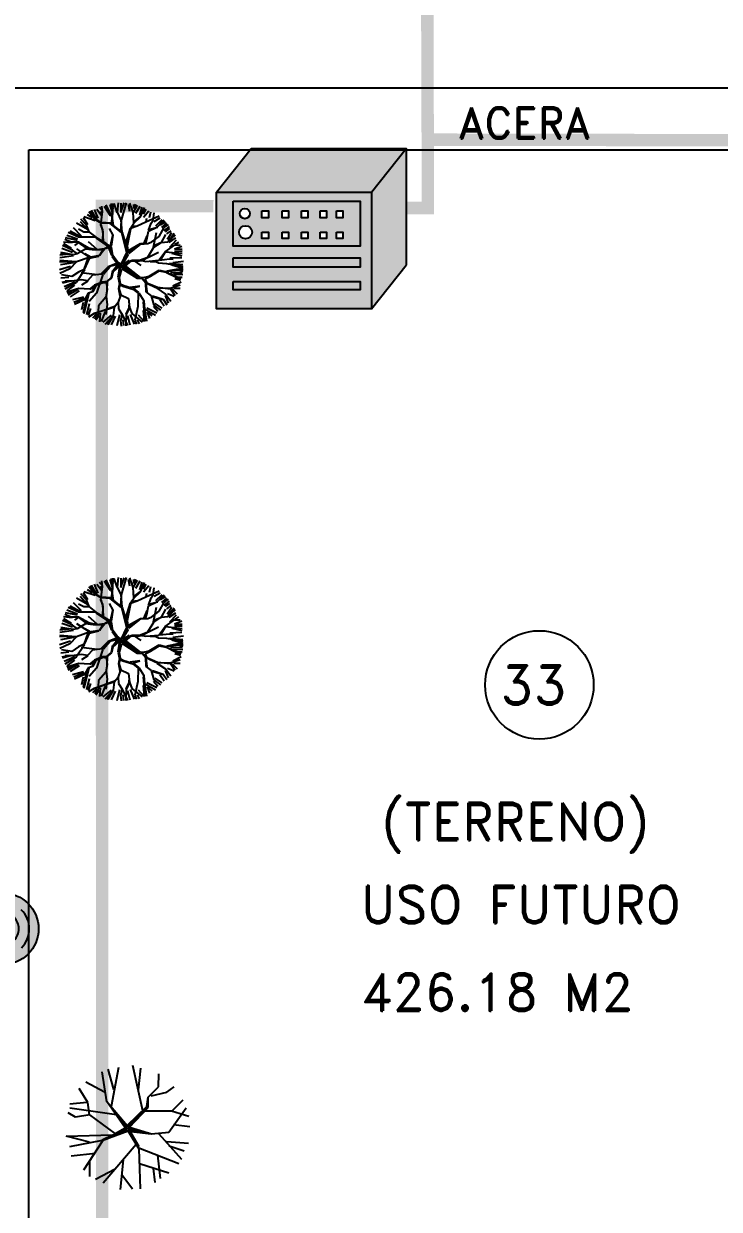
# Model space of a CAD drawing. Header units: millimetres. Extents: x 1590 to 1932, y -48 to 167.
# Drawn here: x 1684.7 to 1695.92, y 38.48 to 57.62 of the extents above; entities that cross this region are included whole.
import ezdxf

# ---------------------------------------------------------------- set-up
doc = ezdxf.new("R2010")
doc.units = ezdxf.units.MM
doc.header["$LTSCALE"] = 0.1
doc.header["$MEASUREMENT"] = 0
doc.layers.get('0').update_dxf_attribs({"linetype": 'CONTINUOUS'})
for name, color, linetype in [('ACCESSP01', 7, 'CONTINUOUS'), ('ACCESSP02', 7, 'CONTINUOUS'), ('CableadoSWACCESO', 26, 'CONTINUOUS'), ('L-SITE-TREE', 6, 'CONTINUOUS'), ('PARED', 4, 'CONTINUOUS'), ('Sw Core', 250, 'CONTINUOUS'), ('TEXT', 3, 'CONTINUOUS')]:
    doc.layers.add(name, color=color, linetype=linetype)
doc.styles.add('ROMAND', font='romand.shx')

# ---------------------------------------------------------------- blocks, each defined once
blk = doc.blocks.new('02PTRX03')
at = {"color": 0, "linetype": 'ByBlock'}
for p, q in [((-0.1262, 0.1755), (-0.0667, 0.4907)), ((0.126, 0.1376), (0.0454, 0.5033)), ((0.0909, 0.3057), (0.1085, 0.4823)), ((-0.1647, 0.2091), (-0.2033, 0.4529)), ((-0.1087, 0.31), (-0.1542, 0.4739)), ((0.2516, 0.3321), (0.2556, 0.436)), ((-0.3189, 0.2049), (-0.3889, 0.3184)), ((-0.1823, 0.2889), (-0.3329, 0.3688)), ((0.1683, 0.2487), (0.2516, 0.3321)), ((0.1925, 0.2595), (0.3186, 0.2889)), ((0.3186, 0.2889), (0.3782, 0.331)), ((-0.3259, 0.2049), (-0.4625, 0.1923)), ((-0.3049, 0.104), (-0.3189, 0.2049)), ((-0.0176, -0.0011), (-0.1647, 0.2133)), ((-0.1647, 0.2133), (0.0008, 0.0186)), ((0.1575, 0.1712), (0.1683, 0.2487)), ((0.1683, 0.1654), (0.1683, 0.2487)), ((0.3606, 0.1334), (0.4517, 0.2259)), ((-0.4169, 0.0872), (-0.4765, 0.1208)), ((-0.0877, 0.104), (-0.4625, 0.1586)), ((-0.3014, 0.104), (-0.4169, 0.0872)), ((-0.0981, -0.0448), (-0.3014, 0.104)), ((-0.1165, 0.1483), (-0.0065, 0.0057)), ((-0.0006, 0.0088), (-0.1165, 0.1483)), ((0.1508, 0.1572), (-0.0006, 0.0088)), ((0.0008, 0.0186), (0.1575, 0.1712)), ((0.0052, -0.0002), (0.1508, 0.1572)), ((0.0183, 0.0066), (0.1683, 0.1654)), ((0.1435, 0.1376), (0.3571, 0.1376)), ((0.3361, -0.0347), (0.4762, 0.1628)), ((0.3571, 0.1376), (0.4972, 0.0956)), ((-0.0065, 0.0057), (-0.0126, -0.0152)), ((0.0183, 0.0066), (0.196, -0.0473)), ((0.3747, 0.0283), (0.5043, 0.0115)), ((-0.494, -0.0683), (-0.1189, -0.0568)), ((-0.3049, -0.1146), (-0.494, -0.0683)), ((-0.2033, -0.0978), (-0.1189, -0.0568)), ((0.0084, -0.0256), (-0.1955, -0.102)), ((-0.1788, -0.0954), (0.0113, -0.018)), ((-0.1165, -0.0625), (0.0052, -0.0032)), ((-0.0126, -0.0152), (-0.1165, -0.0625)), ((-0.0981, -0.0448), (-0.0176, -0.0011)), ((0.1745, -0.0419), (0.0052, -0.0002)), ((0.0052, -0.0032), (0.0676, -0.021)), ((0.0084, -0.0256), (0.1925, -0.0473)), ((0.0084, -0.0256), (0.0944, -0.1692)), ((0.0113, -0.018), (0.1745, -0.0419)), ((0.0172, -0.021), (0.0943, -0.1516)), ((0.196, -0.0473), (0.3361, -0.0347)), ((0.2556, -0.0473), (0.4377, -0.2533)), ((-0.2033, -0.102), (-0.466, -0.1524)), ((-0.1955, -0.102), (-0.3539, -0.3415)), ((0.0729, -0.1342), (-0.1928, -0.4466)), ((0.0944, -0.1608), (0.4167, -0.2869)), ((0.0944, -0.1692), (0.105, -0.4929)), ((0.3186, -0.1104), (0.4937, -0.123)), ((0.3396, -0.144), (0.4587, -0.186)), ((-0.2558, -0.207), (-0.452, -0.2281)), ((-0.3049, -0.2702), (-0.3049, -0.392)), ((-0.0331, -0.2575), (-0.0562, -0.4971)), ((0.0979, -0.2869), (0.3361, -0.3626)), ((0.2451, -0.2196), (0.2661, -0.4088)), ((-0.0982, -0.3331), (-0.2558, -0.4172)), ((-0.0445, -0.3756), (0.0419, -0.4929)), ((0.21, -0.3289), (0.224, -0.4424))]:
    blk.add_line(p, q, dxfattribs=at)
blk = doc.blocks.new('02PTRX04')
at = {"color": 0, "linetype": 'ByBlock'}
for p, q in [((-0.08, 0.384), (-0.1276, 0.4828)), ((-0.0986, 0.4864), (-0.0833, 0.4309)), ((-0.08, 0.4506), (-0.0866, 0.4934)), ((-0.08, 0.4934), (-0.076, 0.4528)), ((-0.0778, 0.3731), (-0.0716, 0.4956)), ((-0.0394, 0.4228), (-0.0628, 0.4934)), ((-0.0373, 0.4246), (-0.0285, 0.5)), ((-0.0103, 0.4207), (0.0175, 0.4991)), ((-0.0103, 0.4966), (-0.0103, 0.4207)), ((-0.0051, 0.3603), (0.0359, 0.5)), ((0.0503, 0.489), (0.0605, 0.4335)), ((0.0896, 0.4206), (0.0615, 0.4978)), ((0.0908, 0.4536), (0.1111, 0.489)), ((0.0908, 0.4864), (0.0908, 0.4536)), ((0.0918, 0.4228), (0.124, 0.4806)), ((-0.2175, 0.3559), (-0.31, 0.3862)), ((-0.2829, 0.4057), (-0.2424, 0.3805)), ((-0.2157, 0.3603), (-0.269, 0.4268)), ((-0.2606, 0.4268), (-0.2175, 0.3712)), ((-0.2175, 0.3712), (-0.2519, 0.4356)), ((-0.2047, 0.3646), (-0.2456, 0.44)), ((-0.2249, 0.4462), (-0.1946, 0.3754)), ((-0.2045, 0.4485), (-0.1668, 0.3981)), ((-0.1844, 0.4638), (-0.1643, 0.4411)), ((-0.1619, 0.4056), (-0.1747, 0.4312)), ((-0.1725, 0.3215), (-0.1575, 0.4268)), ((-0.1575, 0.4268), (-0.1641, 0.4744)), ((-0.1439, 0.4739), (-0.0961, 0.3981)), ((-0.0866, 0.3368), (-0.0778, 0.3902)), ((-0.0778, 0.3902), (-0.08, 0.4506)), ((-0.0073, 0.3603), (-0.0373, 0.4246)), ((0.094, 0.3347), (0.0896, 0.4206)), ((0.094, 0.3475), (0.1474, 0.3884)), ((0.0958, 0.3347), (0.1474, 0.3862)), ((0.1437, 0.4714), (0.1086, 0.4134)), ((0.1437, 0.4006), (0.1615, 0.4638)), ((0.1474, 0.3862), (0.1817, 0.4612)), ((0.1717, 0.4083), (0.1944, 0.4485)), ((0.1717, 0.3854), (0.217, 0.436)), ((0.1927, 0.3453), (0.3002, 0.3946)), ((0.2221, 0.3828), (0.2323, 0.4284)), ((0.2505, 0.3603), (0.2592, 0.4184)), ((-0.3285, 0.2313), (-0.3916, 0.297)), ((-0.2778, 0.2846), (-0.3687, 0.335)), ((-0.3384, 0.3502), (-0.2778, 0.2846)), ((-0.2862, 0.3197), (-0.3316, 0.369)), ((-0.3132, 0.3805), (-0.2778, 0.3248)), ((-0.265, 0.2659), (-0.2862, 0.3197)), ((-0.1681, 0.3368), (-0.2157, 0.3603)), ((-0.1681, 0.3409), (-0.2047, 0.3646)), ((-0.1725, 0.3215), (-0.1553, 0.2659)), ((-0.1553, 0.2831), (-0.1725, 0.3215)), ((-0.1297, 0.3387), (-0.1681, 0.3409)), ((-0.0972, 0.3325), (-0.1681, 0.3368)), ((-0.0866, 0.3368), (-0.1297, 0.3387)), ((-0.0716, 0.2377), (-0.1016, 0.2915)), ((-0.0029, 0.2571), (-0.0972, 0.3325)), ((-0.08, 0.3431), (-0.0778, 0.3281)), ((-0.0694, 0.3175), (-0.0778, 0.3731)), ((0.0037, 0.2593), (-0.0694, 0.3175)), ((-0.0113, 0.2721), (-0.0051, 0.3581)), ((0.0015, 0.2637), (-0.0073, 0.3603)), ((0.0315, 0.1756), (0.068, 0.2959)), ((0.0443, 0.1562), (0.0724, 0.3043)), ((0.0724, 0.3043), (0.094, 0.3347)), ((0.0746, 0.2981), (0.1218, 0.3131)), ((0.0808, 0.3109), (0.124, 0.3153)), ((0.1218, 0.3131), (0.1927, 0.3453)), ((0.1949, 0.3475), (0.1989, 0.3753)), ((0.2121, 0.2765), (0.2333, 0.3368)), ((0.2143, 0.2721), (0.287, 0.3065)), ((0.2183, 0.2853), (0.2848, 0.3043)), ((0.2333, 0.3368), (0.2505, 0.3603)), ((0.2575, 0.3502), (0.3079, 0.378)), ((0.2725, 0.3148), (0.3232, 0.3652)), ((0.287, 0.3065), (0.3408, 0.3624)), ((0.3002, 0.2293), (0.3408, 0.3003)), ((0.3064, 0.3281), (0.3452, 0.3559)), ((0.3064, 0.3237), (0.3495, 0.3475)), ((0.3206, 0.2996), (0.3611, 0.335)), ((0.3408, 0.3003), (0.3751, 0.3259)), ((0.3408, 0.2744), (0.3838, 0.3098)), ((0.3509, 0.2667), (0.3863, 0.2919)), ((-0.4109, 0.1821), (-0.4624, 0.2034)), ((-0.3588, 0.196), (-0.457, 0.2163)), ((-0.3611, 0.2061), (-0.4471, 0.2364)), ((-0.3509, 0.2227), (-0.4346, 0.2593)), ((-0.3509, 0.2249), (-0.4259, 0.2615)), ((-0.3359, 0.2249), (-0.4197, 0.2699)), ((-0.3078, 0.2637), (-0.3509, 0.2871)), ((-0.2157, 0.2227), (-0.3509, 0.2227)), ((-0.269, 0.2637), (-0.3078, 0.2637)), ((-0.2113, 0.2249), (-0.265, 0.2659)), ((-0.1297, 0.1712), (-0.2157, 0.2227)), ((-0.106, 0.1456), (-0.2069, 0.2143)), ((-0.1553, 0.2659), (-0.1575, 0.1927)), ((-0.1488, 0.1884), (-0.1553, 0.2831)), ((-0.0932, 0.1518), (-0.0738, 0.2355)), ((-0.0844, 0.1496), (-0.0716, 0.2377)), ((0.0381, 0.098), (-0.0029, 0.2571)), ((0.0337, 0.1606), (0.0037, 0.2593)), ((0.0381, 0.1628), (0.0509, 0.2143)), ((0.1777, 0.1756), (0.2033, 0.2337)), ((0.1905, 0.1756), (0.1989, 0.2034)), ((0.1989, 0.2034), (0.2143, 0.2721)), ((0.2399, 0.184), (0.3002, 0.2293)), ((0.253, 0.1434), (0.2788, 0.2616)), ((0.3175, 0.18), (0.3539, 0.2445)), ((0.3611, 0.2492), (0.3963, 0.2744)), ((0.366, 0.2061), (0.4013, 0.2616)), ((0.369, 0.1864), (0.4205, 0.2552)), ((0.369, 0.1864), (0.4313, 0.2422)), ((0.3812, 0.1809), (0.4342, 0.2163)), ((0.3863, 0.143), (0.4393, 0.2011)), ((-0.3958, 0.0811), (-0.4946, 0.0983)), ((-0.399, 0.1), (-0.4873, 0.1303)), ((-0.4, 0.1176), (-0.4796, 0.1542)), ((-0.4041, 0.1759), (-0.4723, 0.1835)), ((-0.4092, 0.1303), (-0.4698, 0.1682)), ((-0.3509, 0.1821), (-0.4109, 0.1821)), ((-0.3592, 0.0875), (-0.4, 0.1176)), ((-0.3528, 0.18), (-0.385, 0.1563)), ((-0.2604, 0.0596), (-0.3657, 0.1283)), ((-0.2948, 0.1262), (-0.3613, 0.0875)), ((-0.269, 0.1346), (-0.3509, 0.1821)), ((-0.2862, 0.1327), (-0.3506, 0.18)), ((-0.2154, 0.1176), (-0.2948, 0.1262)), ((-0.2196, 0.1241), (-0.2862, 0.1327)), ((-0.2003, 0.124), (-0.2712, 0.1862)), ((-0.2047, 0.1196), (-0.269, 0.1346)), ((-0.1595, 0.1197), (-0.2089, 0.1197)), ((-0.1425, 0.1284), (-0.2047, 0.1196)), ((-0.1382, 0.1284), (-0.1831, 0.0746)), ((-0.1509, 0.1262), (-0.1831, 0.0747)), ((-0.1126, 0.1456), (-0.1425, 0.1284)), ((-0.1104, 0.1368), (-0.1382, 0.1284)), ((-0.0866, 0.1434), (-0.1297, 0.1712)), ((-0.1104, 0.1368), (-0.0844, 0.0768)), ((-0.095, 0.1218), (-0.106, 0.1456)), ((-0.0778, 0.068), (-0.0932, 0.1412)), ((-0.0738, 0.0746), (-0.0866, 0.1434)), ((-0.0076, 0.0016), (0.0381, 0.098)), ((0.0443, 0.1518), (0.0337, 0.1606)), ((0.0465, 0.0918), (0.0359, 0.1496)), ((0.0509, 0.0918), (0.0443, 0.1518)), ((0.0509, 0.1152), (0.1474, 0.1712)), ((0.0552, 0.1024), (0.1324, 0.154)), ((0.0574, 0.0918), (0.1518, 0.1668)), ((0.1474, 0.1712), (0.1905, 0.1756)), ((0.1518, 0.1668), (0.2077, 0.1712)), ((0.2077, 0.1712), (0.2399, 0.184)), ((0.2078, 0.0617), (0.2551, 0.1413)), ((0.2143, 0.0617), (0.2938, 0.1025)), ((0.2551, 0.1413), (0.3153, 0.18)), ((0.2572, 0.1563), (0.3175, 0.1821)), ((0.2959, 0.0359), (0.3474, 0.1048)), ((0.3131, 0.0424), (0.3518, 0.109)), ((0.3153, 0.18), (0.369, 0.1864)), ((0.3474, 0.1048), (0.4227, 0.1584)), ((0.3518, 0.1048), (0.4849, 0.0897)), ((0.4217, 0.128), (0.4823, 0.1507)), ((0.4217, 0.1254), (0.4848, 0.1254)), ((0.4217, 0.1076), (0.4848, 0.1102)), ((0.4227, 0.1584), (0.4699, 0.1606)), ((0.4265, 0.1631), (0.4568, 0.1835)), ((-0.5053, 0.0274), (-0.3808, 0.0231)), ((-0.3743, 0.0231), (-0.5032, 0.0338)), ((-0.3916, 0.0722), (-0.5026, 0.0572)), ((-0.4258, 0.0854), (-0.5011, 0.0768)), ((-0.3916, 0.0168), (-0.4975, -0.0008)), ((-0.4967, 0.0854), (-0.4538, 0.0875)), ((-0.3681, 0.023), (-0.4219, -0.0329)), ((-0.3613, 0.0875), (-0.3958, 0.0811)), ((-0.265, 0.0596), (-0.3681, 0.023)), ((-0.2755, 0.0531), (-0.3098, -0.0392)), ((-0.2648, 0.051), (-0.3056, -0.0371)), ((-0.3012, 0.0897), (-0.2518, 0.064)), ((-0.1831, 0.0746), (-0.265, 0.0596)), ((-0.2625, 0.0531), (-0.1874, 0.0703)), ((-0.0456, 0.0102), (-0.1122, -0.0156)), ((-0.0392, 0.0016), (-0.1101, -0.0177)), ((-0.0371, 0.0037), (-0.08, 0.064)), ((-0.0416, 0.0187), (-0.0778, 0.068)), ((-0.0076, 0.0016), (-0.0756, -0.0585)), ((-0.0394, 0.0274), (-0.0738, 0.0746)), ((-0.0735, -0.05), (-0.0306, 0.0081)), ((-0.0199, 0.0037), (-0.0735, -0.05)), ((-0.0051, 0.0015), (-0.0416, 0.0187)), ((-0.0051, 0.0015), (-0.0394, 0.0274)), ((-0.0076, 0.0016), (-0.0327, -0.1037)), ((-0.0076, 0.0016), (0.0465, 0.0918)), ((-0.0076, 0.0016), (0.0059, -0.0351)), ((0.0081, 0.0143), (0.0037, 0.0015)), ((0.0037, 0.0015), (0.0121, -0.0329)), ((0.0121, -0.0329), (0.0165, 0.0015)), ((0.0165, 0.0274), (0.0509, 0.0852)), ((0.0165, 0.0015), (0.0165, 0.0274)), ((0.0167, 0.0081), (0.0596, 0.0359)), ((0.0188, -0.0005), (0.051, 0.0252)), ((0.0274, -0.0091), (0.0768, 0.0317)), ((0.051, 0.0252), (0.0812, 0.0359)), ((0.0768, 0.0317), (0.0983, 0.0317)), ((0.0812, 0.0359), (0.1477, 0.0359)), ((0.0983, 0.0317), (0.152, -0.007)), ((0.1111, 0.0252), (0.1563, 0.0338)), ((0.1413, 0.0359), (0.2078, 0.0617)), ((0.1477, 0.0359), (0.1907, 0.0274)), ((0.1649, 0.0359), (0.2101, 0.0617)), ((0.1907, 0.0274), (0.2959, 0.0359)), ((0.2272, 0.0274), (0.2723, 0.0252)), ((0.2616, 0.0317), (0.2938, 0.0145)), ((0.2938, 0.0145), (0.3583, 0.0102)), ((0.3024, 0.0381), (0.3819, 0.0468)), ((0.3583, 0.0102), (0.4914, -0.0135)), ((0.3819, 0.0468), (0.4119, 0.0445)), ((0.3838, 0.0117), (0.4897, 0.0017)), ((0.3863, 0.0547), (0.4823, 0.0598)), ((0.4013, 0.0926), (0.4823, 0.0722)), ((0.409, 0.0193), (0.4948, 0.0295)), ((-0.4168, -0.0135), (-0.5051, -0.0413)), ((-0.4219, -0.0329), (-0.5012, -0.0717)), ((-0.4044, -0.0951), (-0.4881, -0.0822)), ((-0.3528, -0.0585), (-0.4044, -0.0951)), ((-0.3034, -0.0414), (-0.37, -0.1424)), ((-0.3056, -0.0371), (-0.3528, -0.0585)), ((-0.2024, -0.0801), (-0.3292, -0.065)), ((-0.2389, -0.0843), (-0.2797, -0.1295)), ((-0.1595, -0.0757), (-0.2389, -0.0843)), ((-0.1551, -0.078), (-0.2068, -0.2305)), ((-0.1122, -0.0156), (-0.1702, -0.0757)), ((-0.1101, -0.0177), (-0.1595, -0.0757)), ((-0.1509, -0.0757), (-0.0993, -0.0156)), ((-0.0779, -0.0478), (-0.0886, -0.1037)), ((-0.0756, -0.0585), (-0.0842, -0.108)), ((-0.0199, -0.0135), (-0.0348, -0.0994)), ((-0.0048, -0.0349), (-0.0241, -0.1016)), ((0.0059, -0.0351), (0.1218, -0.1083)), ((0.0209, -0.0051), (0.1455, -0.1017)), ((0.0209, -0.0157), (0.1174, -0.0889)), ((0.0231, -0.0373), (0.0209, -0.0157)), ((0.1152, -0.0973), (0.0231, -0.0373)), ((0.1174, -0.0889), (0.0337, -0.0351)), ((0.1733, -0.1017), (0.2183, -0.0911)), ((0.1861, -0.1145), (0.2293, -0.0933)), ((0.2183, -0.0911), (0.3002, -0.0435)), ((0.2293, -0.0933), (0.298, -0.0501)), ((0.298, -0.0501), (0.3558, -0.0607)), ((0.3002, -0.0435), (0.3495, -0.0545)), ((0.3495, -0.0545), (0.4589, -0.0435)), ((0.3558, -0.0607), (0.4439, -0.0973)), ((0.4376, -0.1039), (0.3579, -0.0651)), ((0.4526, -0.0351), (0.3623, -0.0523)), ((0.3914, -0.0617), (0.4848, -0.0639)), ((0.4013, -0.0008), (0.4897, -0.0288)), ((0.4141, -0.0767), (0.4897, -0.0792)), ((0.4932, -0.0395), (0.4526, -0.0351)), ((0.4589, -0.0435), (0.4914, -0.0545)), ((0.4932, -0.0457), (0.4676, -0.0417)), ((-0.4293, -0.1019), (-0.495, -0.1095)), ((-0.4494, -0.1339), (-0.486, -0.1424)), ((-0.428, -0.1339), (-0.4817, -0.1488)), ((-0.3814, -0.1398), (-0.4672, -0.1777)), ((-0.37, -0.1424), (-0.4624, -0.1982)), ((-0.385, -0.1295), (-0.4603, -0.1316)), ((-0.384, -0.165), (-0.4446, -0.2106)), ((-0.327, -0.1209), (-0.428, -0.1339)), ((-0.2797, -0.1295), (-0.327, -0.1209)), ((-0.2776, -0.1316), (-0.327, -0.1639)), ((-0.2217, -0.166), (-0.2625, -0.1982)), ((-0.2583, -0.2005), (-0.2217, -0.1746)), ((-0.2217, -0.1746), (-0.2432, -0.2176)), ((-0.2131, -0.1682), (-0.2368, -0.2176)), ((-0.1573, -0.1402), (-0.2217, -0.166)), ((-0.153, -0.1446), (-0.2131, -0.1682)), ((-0.1229, -0.136), (-0.1573, -0.1402)), ((-0.1273, -0.1488), (-0.153, -0.1446)), ((-0.1273, -0.136), (-0.1208, -0.2005)), ((-0.0886, -0.1037), (-0.1229, -0.1339)), ((-0.0993, -0.1166), (-0.1229, -0.136)), ((-0.1208, -0.209), (-0.1187, -0.1381)), ((-0.0842, -0.108), (-0.0993, -0.1166)), ((-0.0327, -0.1037), (-0.0199, -0.1574)), ((-0.0241, -0.1596), (-0.0285, -0.1919)), ((-0.0176, -0.166), (-0.0262, -0.1896)), ((-0.0262, -0.1896), (-0.0113, -0.2434)), ((-0.0241, -0.1016), (-0.0155, -0.1532)), ((-0.0199, -0.1574), (0.006, -0.1724)), ((-0.0155, -0.1532), (0.0146, -0.1682)), ((0.006, -0.1724), (0.0876, -0.1961)), ((0.0146, -0.1682), (0.0768, -0.1875)), ((0.1434, -0.1724), (0.064, -0.1833)), ((0.0876, -0.1875), (0.1327, -0.2241)), ((0.0897, -0.1875), (0.1434, -0.1724)), ((0.1455, -0.1017), (0.1152, -0.0973)), ((0.1218, -0.1083), (0.1627, -0.1105)), ((0.1518, -0.1017), (0.1733, -0.1017)), ((0.1627, -0.1105), (0.1905, -0.1448)), ((0.1839, -0.1145), (0.1989, -0.1448)), ((0.1885, -0.1467), (0.1928, -0.2176)), ((0.1905, -0.1448), (0.287, -0.1876)), ((0.2015, -0.2176), (0.195, -0.1488)), ((0.1989, -0.1448), (0.2848, -0.181)), ((0.2809, -0.1896), (0.3497, -0.2369)), ((0.2848, -0.181), (0.3901, -0.1942)), ((0.287, -0.1876), (0.3967, -0.1854)), ((0.3967, -0.1854), (0.4698, -0.162)), ((0.409, -0.1701), (0.4772, -0.1373)), ((0.4166, -0.1902), (0.4696, -0.1902)), ((0.4265, -0.1121), (0.4721, -0.1248)), ((0.476, -0.1145), (0.4376, -0.1039)), ((0.4804, -0.1083), (0.4398, -0.0995)), ((0.4439, -0.0973), (0.4848, -0.0995)), ((-0.3485, -0.1919), (-0.4452, -0.2219)), ((-0.4022, -0.2176), (-0.4452, -0.2262)), ((-0.4387, -0.2348), (-0.4022, -0.2176)), ((-0.4344, -0.2434), (-0.355, -0.1961)), ((-0.346, -0.2106), (-0.4194, -0.2584)), ((-0.3107, -0.261), (-0.399, -0.2839)), ((-0.3056, -0.2686), (-0.3891, -0.304)), ((-0.3034, -0.2821), (-0.385, -0.3207)), ((-0.2625, -0.1982), (-0.3485, -0.1919)), ((-0.2884, -0.2606), (-0.3142, -0.3873)), ((-0.269, -0.2305), (-0.3098, -0.396)), ((-0.2734, -0.2283), (-0.3034, -0.2821)), ((-0.2368, -0.2176), (-0.2734, -0.2283)), ((-0.2068, -0.2305), (-0.2648, -0.2971)), ((-0.1315, -0.2627), (-0.1895, -0.3315)), ((-0.1208, -0.2005), (-0.1315, -0.2627)), ((-0.1294, -0.2585), (-0.1208, -0.3207)), ((-0.0134, -0.2476), (-0.0327, -0.3014)), ((-0.0285, -0.1919), (-0.0176, -0.252)), ((-0.0113, -0.2434), (0.051, -0.2735)), ((0.051, -0.2735), (0.0596, -0.3444)), ((0.0876, -0.1961), (0.1306, -0.2305)), ((0.1306, -0.2305), (0.1262, -0.3379)), ((0.1348, -0.2262), (0.1756, -0.2907)), ((0.1928, -0.2176), (0.2336, -0.2499)), ((0.2336, -0.2499), (0.2572, -0.3251)), ((0.2401, -0.2562), (0.326, -0.2799)), ((0.2444, -0.2499), (0.3303, -0.2778)), ((0.3054, -0.2813), (0.3382, -0.3317)), ((0.3303, -0.2778), (0.3604, -0.323)), ((0.3484, -0.2485), (0.3711, -0.3091)), ((0.3497, -0.2369), (0.3926, -0.2928)), ((0.366, -0.2307), (0.4192, -0.2533)), ((0.3901, -0.1942), (0.4245, -0.248)), ((0.4039, -0.1953), (0.4444, -0.2358)), ((-0.3132, -0.304), (-0.3285, -0.3646)), ((-0.2653, -0.3165), (-0.288, -0.4051)), ((-0.2552, -0.3544), (-0.2727, -0.4101)), ((-0.067, -0.3444), (-0.2261, -0.3938)), ((-0.2154, -0.3896), (-0.0542, -0.3315)), ((-0.1895, -0.3315), (-0.196, -0.426)), ((-0.1365, -0.3773), (-0.1694, -0.458)), ((-0.1208, -0.3207), (-0.1315, -0.4003)), ((-0.0649, -0.3444), (-0.0714, -0.4088)), ((-0.0306, -0.3056), (-0.0649, -0.3444)), ((-0.0327, -0.3014), (-0.0285, -0.3552)), ((-0.0285, -0.3552), (-0.0005, -0.4003)), ((0.0532, -0.3465), (0.0295, -0.3981)), ((0.0596, -0.3444), (0.0318, -0.4024)), ((0.0554, -0.3272), (0.0532, -0.3465)), ((0.0596, -0.3444), (0.079, -0.3938)), ((0.1262, -0.3379), (0.1026, -0.4476)), ((0.1714, -0.2993), (0.1756, -0.3659)), ((0.1821, -0.4583), (0.1735, -0.3701)), ((0.1756, -0.2907), (0.1821, -0.3552)), ((0.1756, -0.3659), (0.1907, -0.4562)), ((0.18, -0.3552), (0.1971, -0.4562)), ((0.1821, -0.3552), (0.2702, -0.4067)), ((0.1995, -0.347), (0.2802, -0.3872)), ((0.202, -0.3821), (0.2221, -0.4328)), ((0.2046, -0.3821), (0.2397, -0.4124)), ((0.2524, -0.3343), (0.2878, -0.3748)), ((0.2572, -0.3251), (0.311, -0.3659)), ((0.2652, -0.3116), (0.3206, -0.3493)), ((-0.2261, -0.3938), (-0.2711, -0.4218)), ((-0.2071, -0.3974), (-0.2399, -0.4303)), ((-0.2045, -0.4), (-0.2198, -0.4379)), ((-0.196, -0.426), (-0.211, -0.4476)), ((-0.1768, -0.3898), (-0.1819, -0.4605)), ((-0.0884, -0.4076), (-0.1541, -0.4631)), ((-0.0714, -0.4088), (-0.138, -0.4819)), ((-0.1229, -0.4798), (-0.0821, -0.426)), ((-0.0714, -0.411), (-0.1143, -0.484)), ((-0.0556, -0.415), (-0.0884, -0.4858)), ((-0.0202, -0.4051), (-0.0431, -0.4934)), ((-0.0005, -0.4003), (-0.0134, -0.4497)), ((-0.0134, -0.4497), (-0.0069, -0.4949)), ((0.0016, -0.4003), (0.0446, -0.4905)), ((0.005, -0.4453), (0.0101, -0.4908)), ((0.0318, -0.4024), (0.0295, -0.4926)), ((0.0429, -0.4101), (0.063, -0.4858)), ((0.0656, -0.4025), (0.0984, -0.4807)), ((0.079, -0.3938), (0.1607, -0.4626)), ((0.1026, -0.4476), (0.1176, -0.4798)), ((0.1211, -0.4453), (0.1389, -0.4781)), ((0.1287, -0.4051), (0.1717, -0.4529))]:
    blk.add_line(p, q, dxfattribs=at)
blk = doc.blocks.new('PuntoAcceso01')
at = {"layer": 'ACCESSP01', "linetype": 'Continuous'}
h = blk.add_hatch(color=256, dxfattribs=at)
h.set_gradient(color1=(39, 118, 187), color2=(122, 175, 223))
h.paths.add_polyline_path([(-0.578, 0, 1), (0.578, 0, 1)])
h.paths.add_polyline_path([(0.036, -0.091), (0.182, -0.459), (-0.165, -0.459), (-0.033, -0.092, -5.478371)], flags=16)
h = blk.add_hatch(color=256, dxfattribs=at)
h.set_gradient(color1=(69, 84, 165), color2=(34, 52, 110))
h.paths.add_polyline_path([(-0.165, -0.459), (0.182, -0.459), (0, 0)])
h = blk.add_hatch(color=256, dxfattribs=at)
h.set_gradient(color1=(122, 175, 223), color2=(34, 52, 110))
h.paths.add_polyline_path([(-0.033, -0.092), (0, 0), (0.036, -0.091, 5.478371)])
at = {"layer": 'ACCESSP01', "color": 18, "linetype": 'Continuous', "true_color": 0x000000}
for p, q in [((0, 0), (-0.165, -0.459)), ((0, 0), (0, 0)), ((0.182, -0.459), (0, 0)), ((-0.165, -0.459), (0.182, -0.459))]:
    blk.add_line(p, q, dxfattribs=at)
blk.add_circle((0, 0), 0.578, dxfattribs=at)
for radius, start, end in [(0.429, 135.4577, 225.6092), (0.429, 314.4764, 45.6092), (0.261, 135.4577, 225.6092), (0.0979, 291.6132, 250.2346), (0.261, 314.4764, 45.6092)]:
    blk.add_arc((0, 0), radius, start, end, dxfattribs=at)
blk = doc.blocks.new('Sw core')
at = {"layer": 'Sw Core', "linetype": 'Continuous'}
h = blk.add_hatch(color=256, dxfattribs=at)
h.dxf.hatch_style = 1
h.set_gradient(color1=(0, 0, 255), color2=(173, 221, 247), tint=1)
h.paths.add_polyline_path([(0.559, 0.705), (-1.941, 0.705), (-2.5, 0), (0, 0)])
h.paths.add_polyline_path([(0.559, 0.705), (0, 0), (0, -1.88), (0.559, -1.175)])
h.paths.add_polyline_path([(0, 0), (-2.5, 0), (-2.5, -1.88), (0, -1.88)])
h.paths.add_polyline_path([(-0.182, -1.438), (-0.182, -1.577), (-2.228, -1.577), (-2.228, -1.438)], flags=16)
h.paths.add_polyline_path([(-2.228, -1.207), (-2.228, -1.057), (-0.182, -1.057), (-0.182, -1.207)], flags=16)
h.paths.add_polyline_path([(-2.228, -0.872), (-2.228, -0.145), (-0.182, -0.145), (-0.182, -0.872)], flags=16)
h.paths.add_polyline_path([(-0.724, -0.748), (-0.828, -0.748), (-0.828, -0.644), (-0.724, -0.644)], flags=0)
h.paths.add_polyline_path([(-0.563, -0.748), (-0.563, -0.644), (-0.458, -0.644), (-0.458, -0.748)], flags=0)
h.paths.add_polyline_path([(-1.025, -0.748), (-1.129, -0.748), (-1.129, -0.644), (-1.025, -0.644)], flags=0)
h.paths.add_polyline_path([(-1.337, -0.748), (-1.441, -0.748), (-1.441, -0.644), (-1.337, -0.644)], flags=0)
h.paths.add_polyline_path([(-0.724, -0.413), (-0.828, -0.413), (-0.828, -0.298), (-0.724, -0.298)], flags=0)
h.paths.add_polyline_path([(-0.563, -0.413), (-0.563, -0.298), (-0.458, -0.298), (-0.458, -0.413)], flags=0)
h.paths.add_polyline_path([(-1.025, -0.413), (-1.129, -0.413), (-1.129, -0.298), (-1.025, -0.298)], flags=0)
h.paths.add_polyline_path([(-1.661, -0.748), (-1.765, -0.748), (-1.765, -0.644), (-1.661, -0.644)], flags=0)
h.paths.add_polyline_path([(-1.337, -0.413), (-1.441, -0.413), (-1.441, -0.298), (-1.337, -0.298)], flags=0)
h.paths.add_polyline_path([(-1.661, -0.413), (-1.765, -0.413), (-1.765, -0.298), (-1.661, -0.298)], flags=0)
h.paths.add_polyline_path([(-2.135, -0.644, -1), (-1.926, -0.644, -1)], flags=0)
h.paths.add_polyline_path([(-2.124, -0.344, -1), (-1.961, -0.344, -1)], flags=0)
at = {"layer": 'Sw Core', "linetype": 'Continuous', "true_color": 0x293189}
h = blk.add_hatch(color=177, dxfattribs=at)
h.dxf.hatch_style = 1
h.paths.add_polyline_path([(-0.182, -0.872), (-0.182, -0.145), (-2.228, -0.145), (-2.228, -0.872)])
h.paths.add_polyline_path([(-1.441, -0.644), (-1.337, -0.644), (-1.337, -0.748), (-1.441, -0.748)], flags=16)
h.paths.add_polyline_path([(-1.441, -0.413), (-1.441, -0.298), (-1.337, -0.298), (-1.337, -0.413)], flags=16)
h.paths.add_polyline_path([(-1.661, -0.644), (-1.661, -0.748), (-1.765, -0.748), (-1.765, -0.644)], flags=16)
h.paths.add_polyline_path([(-1.661, -0.413), (-1.765, -0.413), (-1.765, -0.298), (-1.661, -0.298)], flags=16)
h.paths.add_polyline_path([(-1.129, -0.644), (-1.025, -0.644), (-1.025, -0.748), (-1.129, -0.748)], flags=16)
h.paths.add_polyline_path([(-1.129, -0.413), (-1.129, -0.298), (-1.025, -0.298), (-1.025, -0.413)], flags=16)
h.paths.add_polyline_path([(-1.926, -0.644, -1), (-2.135, -0.644, -1)], flags=16)
h.paths.add_polyline_path([(-2.124, -0.344, -1), (-1.961, -0.344, -1)], flags=16)
h.paths.add_polyline_path([(-0.828, -0.644), (-0.724, -0.644), (-0.724, -0.748), (-0.828, -0.748)], flags=16)
h.paths.add_polyline_path([(-0.828, -0.413), (-0.828, -0.298), (-0.724, -0.298), (-0.724, -0.413)], flags=16)
h.paths.add_polyline_path([(-0.563, -0.644), (-0.458, -0.644), (-0.458, -0.748), (-0.563, -0.748)], flags=16)
h.paths.add_polyline_path([(-0.563, -0.413), (-0.563, -0.298), (-0.458, -0.298), (-0.458, -0.413)], flags=16)
h.paths.add_polyline_path([(-0.182, -1.207), (-0.182, -1.057), (-2.228, -1.057), (-2.228, -1.207)])
h.paths.add_polyline_path([(-0.182, -1.577), (-0.182, -1.438), (-2.228, -1.438), (-2.228, -1.577)])
at = {"layer": 'Sw Core', "linetype": 'Continuous'}
for p, q in [((-2.5, 0), (-1.941, 0.705)), ((0, 0), (0.559, 0.705)), ((0, -1.88), (0.559, -1.175))]:
    blk.add_line(p, q, dxfattribs=at)
blk.add_lwpolyline([(-1.941, 0.705), (0.559, 0.705), (0.559, -1.175)], dxfattribs=at)
for points in [[(-2.5, 0), (0, 0), (0, -1.88), (-2.5, -1.88)], [(-2.228, -0.145), (-0.182, -0.145), (-0.182, -0.872), (-2.228, -0.872)], [(-1.765, -0.298), (-1.661, -0.298), (-1.661, -0.413), (-1.765, -0.413)], [(-1.441, -0.298), (-1.337, -0.298), (-1.337, -0.413), (-1.441, -0.413)], [(-1.129, -0.298), (-1.025, -0.298), (-1.025, -0.413), (-1.129, -0.413)], [(-0.828, -0.298), (-0.724, -0.298), (-0.724, -0.413), (-0.828, -0.413)], [(-0.563, -0.298), (-0.458, -0.298), (-0.458, -0.413), (-0.563, -0.413)], [(-1.765, -0.644), (-1.661, -0.644), (-1.661, -0.748), (-1.765, -0.748)], [(-1.441, -0.644), (-1.337, -0.644), (-1.337, -0.748), (-1.441, -0.748)], [(-1.129, -0.644), (-1.025, -0.644), (-1.025, -0.748), (-1.129, -0.748)], [(-0.828, -0.644), (-0.724, -0.644), (-0.724, -0.748), (-0.828, -0.748)], [(-0.563, -0.644), (-0.458, -0.644), (-0.458, -0.748), (-0.563, -0.748)], [(-2.228, -1.057), (-0.182, -1.057), (-0.182, -1.207), (-2.228, -1.207)], [(-2.228, -1.438), (-0.182, -1.438), (-0.182, -1.577), (-2.228, -1.577)]]:
    blk.add_lwpolyline(points, close=True, dxfattribs=at)
for centre, radius in [((-2.042, -0.344), 0.0817), ((-2.031, -0.644), 0.105)]:
    blk.add_circle(centre, radius, dxfattribs=at)

msp = doc.modelspace()

# ---------------------------------------------------------------- linework, layer by layer
at = {"color": 2, "linetype": 'Continuous'}
msp.add_circle((1693.0212, 46.947), 0.8758, dxfattribs=at)
at = {"layer": 'CableadoSWACCESO', "linetype": 'Continuous', "const_width": 0.2}
for points in [[(1645.3358, 68.6619), (1691.1769, 68.6515), (1691.223, 54.6472), (1690.8688, 54.6472)], [(1741.3117, 26.2154), (1741.3117, 26.1404), (1722.9815, 26.1373), (1703.2742, 26.2063), (1703.2742, 36.5226), (1703.3106, 55.7283), (1691.2236, 55.7511)], [(1647.4711, -1.3822), (1685.9886, -1.3841), (1685.959, 54.6796), (1687.7623, 54.678)]]:
    msp.add_lwpolyline(points, dxfattribs=at)
at = {"layer": 'PARED', "color": 4}
for p, q in [((1678.7831, 56.5869), (1693.8581, 56.5869)), ((1693.8581, 56.5869), (1708.9055, 56.5869))]:
    msp.add_line(p, q, dxfattribs=at)
at = {"layer": 'PARED', "color": 2}
for p, q in [((1684.7831, 32.0654), (1684.7831, 55.5869)), ((1684.7831, 55.5869), (1702.9055, 55.5869))]:
    msp.add_line(p, q, dxfattribs=at)

# ---------------------------------------------------------------- block references
at = {"layer": 'ACCESSP02', "linetype": 'Continuous'}
msp.add_blockref('PuntoAcceso01', (1684.3608, 43.0093), dxfattribs=at)
at = {"layer": 'L-SITE-TREE', "color": 1, "xscale": 2, "yscale": 2, "zscale": 2}
for name, p in [('02PTRX04', (1686.2872, 53.7308)), ('02PTRX04', (1686.2872, 47.6787)), ('02PTRX03', (1686.3701, 39.7954))]:
    msp.add_blockref(name, p, dxfattribs=at)
at = {"layer": 'Sw Core', "linetype": 'Continuous'}
msp.add_blockref('Sw core', (1690.31, 54.9007), dxfattribs=at)

# ---------------------------------------------------------------- texts
at = {"layer": 'TEXT', "color": 2, "style": 'ROMAND'}
msp.add_text('ACERA', height=0.5, dxfattribs=at).set_placement((1691.7099, 55.7697))
at = {"layer": 'TEXT', "style": 'ROMAND'}
for s, height, p in [('33', 0.625, (1692.3919, 46.6328)), ('(TERRENO)', 0.6, (1690.4869, 44.4409)), ('USO FUTURO', 0.6, (1690.1368, 43.1005)), ('426.18 M2', 0.6, (1690.1368, 41.687))]:
    msp.add_text(s, height=height, dxfattribs=at).set_placement(p)

doc.saveas('drawing.dxf')
